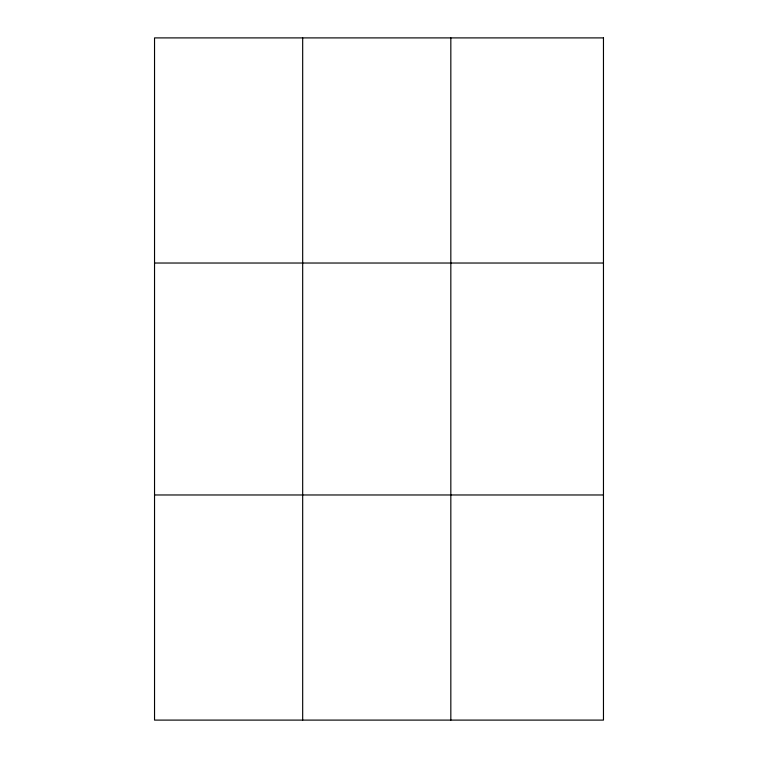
<?xml version="1.0" encoding="UTF-8"?>
<svg xmlns="http://www.w3.org/2000/svg" width="758" height="758" viewBox="0 0 758 758"><rect width="100%" height="100%" fill="white"/><g stroke="black" fill="none" stroke-linecap="round" stroke-linejoin="round"><path stroke-width="1.14" d="M302.679 720.1L302.679 37.9M450.83 720.1L450.83 37.9M154.537 263.026L603.463 263.026M154.537 494.974L603.463 494.974M603.463 37.9L603.463 720.1L154.537 720.1L154.537 37.9L603.463 37.9"/></g></svg>
